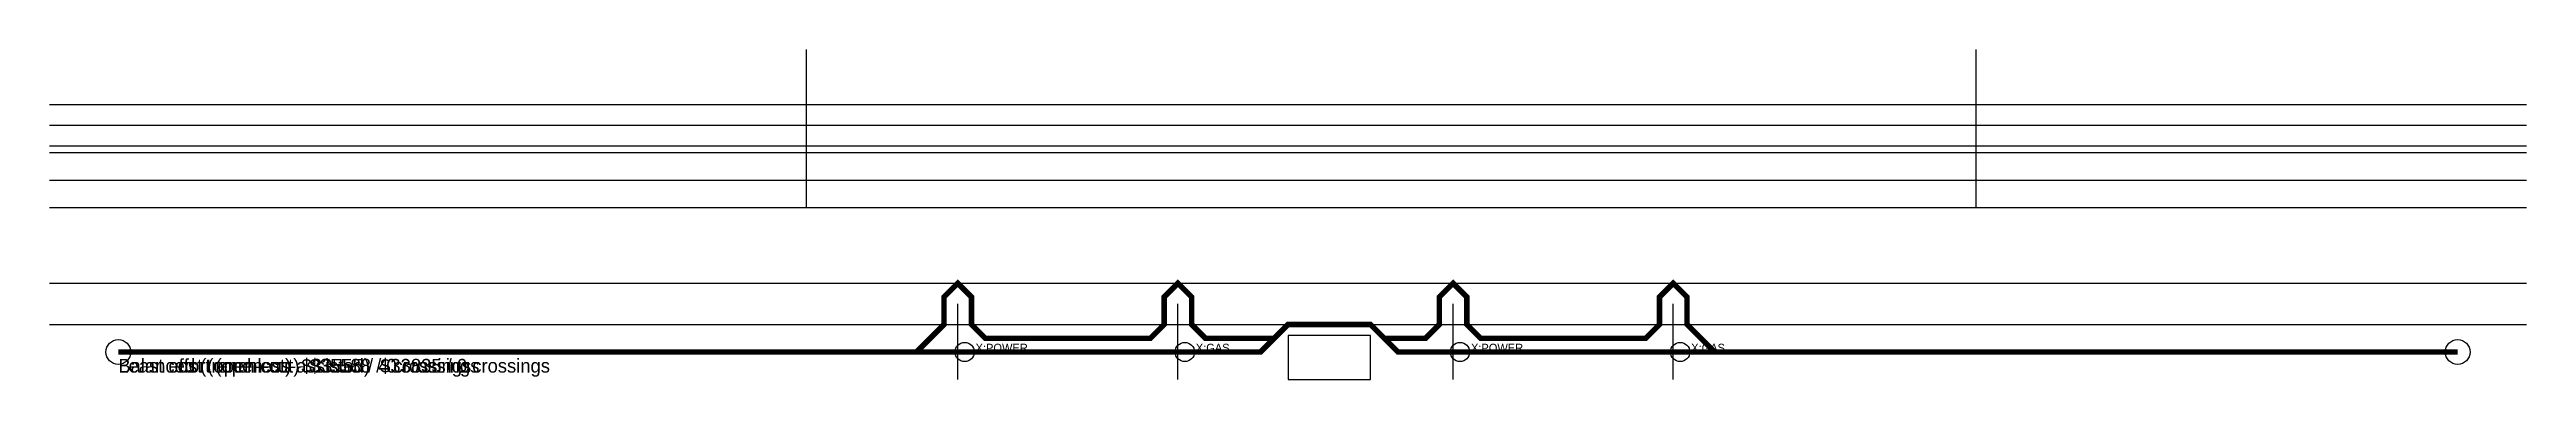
# Model space of a CAD drawing. Header units: metres. Extents: x 30000 to 30180, y 32000 to 32024.
import ezdxf

# ---------------------------------------------------------------- set-up
doc = ezdxf.new("R2010")
doc.units = ezdxf.units.M
for name, color, linetype in [('U-EXIST-CHAMBER', 7, 'Continuous'), ('U-EXIST-GAS', 2, 'Continuous'), ('U-EXIST-POWER', 1, 'Continuous'), ('U-EXIST-SEWER', 3, 'Continuous'), ('U-EXIST-TELE', 30, 'Continuous'), ('U-EXIST-WATER', 5, 'Continuous'), ('U-PROP-CROSSING', 1, 'Continuous'), ('U-PROP-MANHOLE', 6, 'Continuous'), ('U-PROP-ROUTE-BALANCED', 2, 'Continuous'), ('U-PROP-ROUTE-COST', 6, 'Continuous'), ('U-PROP-ROUTE-EFFORT', 4, 'Continuous'), ('U-PROP-TEXT', 7, 'Continuous'), ('V-TOPO-KERB', 9, 'Continuous'), ('V-TOPO-ROAD', 8, 'Continuous')]:
    doc.layers.add(name, color=color, linetype=linetype)

msp = doc.modelspace()

# ---------------------------------------------------------------- linework, layer by layer
at = {"layer": 'U-EXIST-CHAMBER'}
msp.add_lwpolyline([(30090, 32000), (30096, 32000), (30096, 32003.2), (30090, 32003.2), (30090, 32000)], dxfattribs=at)
at = {"layer": 'U-EXIST-GAS'}
for points in [[(30000, 32016.5), (30180, 32016.5)], [(30082, 32000), (30082, 32005.5)], [(30118, 32000), (30118, 32005.5)]]:
    msp.add_lwpolyline(points, dxfattribs=at)
at = {"layer": 'U-EXIST-POWER'}
for points in [[(30000, 32018.5), (30180, 32018.5)], [(30066, 32000), (30066, 32005.5)], [(30102, 32000), (30102, 32005.5)]]:
    msp.add_lwpolyline(points, dxfattribs=at)
at = {"layer": 'U-EXIST-SEWER'}
msp.add_lwpolyline([(30000, 32012.5), (30180, 32012.5)], dxfattribs=at)
at = {"layer": 'U-EXIST-TELE'}
for points in [[(30055, 32012.5), (30055, 32024)], [(30140, 32012.5), (30140, 32024)], [(30000, 32020), (30180, 32020)]]:
    msp.add_lwpolyline(points, dxfattribs=at)
at = {"layer": 'U-EXIST-WATER'}
msp.add_lwpolyline([(30000, 32014.5), (30180, 32014.5)], dxfattribs=at)
at = {"layer": 'U-PROP-CROSSING'}
for centre in [(30066.5, 32002), (30082.5, 32002), (30102.5, 32002), (30118.5, 32002)]:
    msp.add_circle(centre, 0.7, dxfattribs=at)
at = {"layer": 'U-PROP-MANHOLE', "color": 6}
for centre in [(30005, 32002), (30175, 32002)]:
    msp.add_circle(centre, 0.9, dxfattribs=at)
at = {"layer": 'U-PROP-MANHOLE', "color": 4}
for centre in [(30005, 32002), (30175, 32002)]:
    msp.add_circle(centre, 0.9, dxfattribs=at)
at = {"layer": 'U-PROP-MANHOLE', "color": 2}
for centre in [(30005, 32002), (30175, 32002)]:
    msp.add_circle(centre, 0.9, dxfattribs=at)
at = {"layer": 'U-PROP-ROUTE-BALANCED', "color": 2, "const_width": 0.4}
msp.add_lwpolyline([(30005, 32002), (30088, 32002), (30090, 32004), (30096, 32004), (30098, 32002), (30175, 32002)], dxfattribs=at)
at = {"layer": 'U-PROP-ROUTE-COST', "color": 6, "const_width": 0.4}
msp.add_lwpolyline([(30005, 32002), (30088, 32002), (30090, 32004), (30096, 32004), (30098, 32002), (30175, 32002)], dxfattribs=at)
at = {"layer": 'U-PROP-ROUTE-EFFORT', "color": 4, "const_width": 0.4}
msp.add_lwpolyline([(30005, 32002), (30063, 32002), (30065, 32004), (30065, 32006), (30066, 32007), (30067, 32006), (30067, 32004), (30068, 32003), (30080, 32003), (30081, 32004), (30081, 32006), (30082, 32007), (30083, 32006), (30083, 32004), (30084, 32003), (30089, 32003), (30090, 32004), (30096, 32004), (30097, 32003), (30100, 32003), (30101, 32004), (30101, 32006), (30102, 32007), (30103, 32006), (30103, 32004), (30104, 32003), (30116, 32003), (30117, 32004), (30117, 32006), (30118, 32007), (30119, 32006), (30119, 32004), (30121, 32002), (30175, 32002)], dxfattribs=at)
at = {"layer": 'V-TOPO-KERB'}
for points in [[(30000, 32017), (30180, 32017)], [(30000, 32007), (30180, 32007)]]:
    msp.add_lwpolyline(points, dxfattribs=at)
at = {"layer": 'V-TOPO-ROAD'}
for points in [[(30000, 32020), (30180, 32020)], [(30000, 32004), (30180, 32004)]]:
    msp.add_lwpolyline(points, dxfattribs=at)

# ---------------------------------------------------------------- texts
at = {"layer": 'U-PROP-CROSSING'}
for s, p in [('X:POWER', (30067.3, 32002)), ('X:GAS', (30083.3, 32002)), ('X:POWER', (30103.3, 32002)), ('X:GAS', (30119.3, 32002))]:
    msp.add_text(s, height=0.6, dxfattribs=at).set_placement(p)
at = {"layer": 'U-PROP-TEXT', "color": 6}
msp.add_text('Least cost (open-cut)  $33555 / 4 crossings', height=1, dxfattribs=at).set_placement((30005, 32000.5))
at = {"layer": 'U-PROP-TEXT', "color": 4}
msp.add_text('Least effort (open-cut)  $35588 / 0 crossings', height=1, dxfattribs=at).set_placement((30005, 32000.5))
at = {"layer": 'U-PROP-TEXT', "color": 2}
msp.add_text('Balanced (trenchless-assisted)  $33835 / 0 crossings', height=1, dxfattribs=at).set_placement((30005, 32000.5))

doc.saveas('drawing.dxf')
